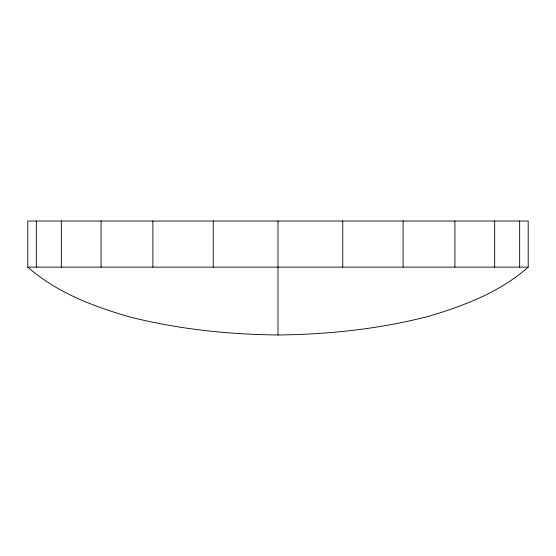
<?xml version="1.0" encoding="UTF-8"?>
<svg xmlns="http://www.w3.org/2000/svg" width="556" height="556" viewBox="0 0 556 556"><rect width="100%" height="100%" fill="white"/><g stroke="black" fill="none" stroke-linecap="round" stroke-linejoin="round"><path stroke-width="0.83" d="M528.2 267.137C499.768 292.261 463.878 305.87 427.988 316.489C378.983 329.055 328.52 334.434 278 334.983C227.48 334.434 177.016 329.055 128.012 316.489C92.122 305.87 56.232 292.261 27.8 267.137L27.8 221.017L528.2 221.017L528.2 267.137L27.8 267.137M519.672 221.017L519.672 267.137M494.68 221.017L494.68 267.137M454.919 221.017L454.919 267.137M403.1 221.017L403.1 267.137M342.753 221.017L342.753 267.137M278 221.017L278 334.983M213.247 221.017L213.247 267.137M152.9 221.017L152.9 267.137M101.081 221.017L101.081 267.137M61.32 221.017L61.32 267.137M36.328 221.017L36.328 267.137"/></g></svg>
